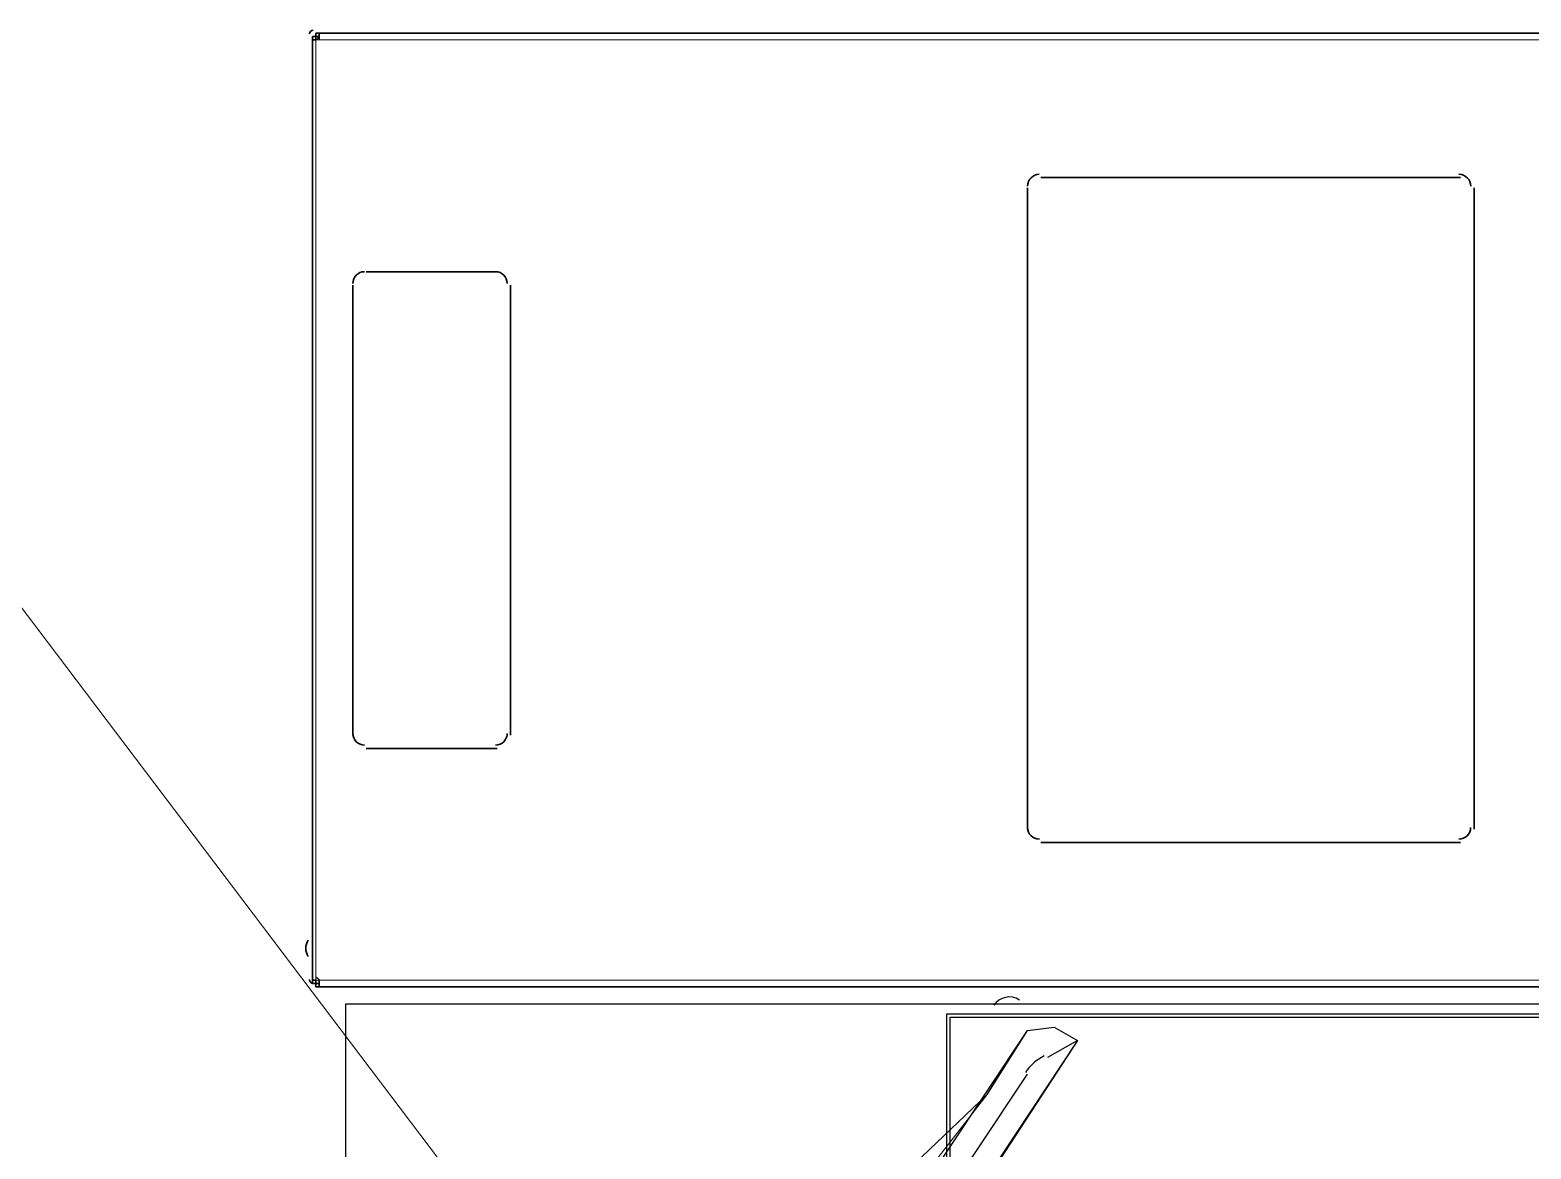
# Model space of a CAD drawing. Header units: millimetres. Extents: x 3050 to 430575, y -569542 to 36130.
# Drawn here: x 313103 to 313897, y -469164 to -468572 of the extents above; entities that cross this region are included whole.
import ezdxf

# ---------------------------------------------------------------- set-up
doc = ezdxf.new("R2010")
doc.units = ezdxf.units.MM
doc.layers.add('PDF _Геометрия', color=7, linetype='Continuous')

# ---------------------------------------------------------------- blocks, each defined once
blk = doc.blocks.new('ТХ3 4 этаж')
at = {"layer": 'PDF _Геометрия', "color": 5, "lineweight": 30}
for points in [[(42975.2, -54100.6), (42975.2, -54104.1), (42975.2, -54100.6), (42975.2, -54104.1), (42971.6, -54104.1), (42971.6, -54100.6), (42975.2, -54100.6), (42971.6, -54100.6), (42971.6, -53106.1), (42975.2, -53106.1), (42971.6, -53106.1), (42971.6, -53102.6), (42975.2, -53102.6), (42975.2, -53106.1), (42975.2, -53102.6), (42975.2, -53106.1, 0.154516), (42978.1, -53103.3)], [(42978.7, -54107.7), (42975.2, -54107.7), (42975.2, -54104.1), (42978.7, -54104.1), (42978.7, -54107.7), (42978.7, -54100.6, 0.144741), (42975.9, -54097.7)]]:
    blk.add_lwpolyline(points, format="xyb", dxfattribs=at)
for points in [[(42978.7, -53106.1), (42978.7, -53099), (42978.7, -53102.6), (42975.2, -53102.6), (42975.2, -53099), (42978.7, -53099), (44605.4, -53099), (44608.9, -53099), (44608.9, -53102.6), (44605.4, -53102.6), (44605.4, -53099), (44605.4, -53106.1)], [(43728.1, -53262.4), (43728.1, -53940.8)], [(44186.3, -53251.7), (43742.3, -53251.7)], [(44200.5, -53940.8), (44200.5, -53262.4)], [(43167, -53351.2), (43028.4, -53351.2)], [(43014.2, -53365.4), (43014.2, -53841.3)], [(43181.2, -53841.3), (43181.2, -53365.4)], [(43028.4, -53855.5), (43167, -53855.5)], [(43742.3, -53955), (44186.3, -53955)], [(44605.4, -54100.6), (44605.4, -54107.7), (44605.4, -54104.1), (44608.9, -54104.1), (44608.9, -54107.7), (44605.4, -54107.7), (42975.2, -54107.7)]]:
    blk.add_lwpolyline(points, dxfattribs=at)
at = {"layer": 'PDF _Геометрия', "color": 5, "lineweight": 0}
for points in [[(44605.4, -54100.6), (42978.7, -54100.6), (42975.2, -54100.6), (42975.2, -53106.1), (42978.7, -53106.1), (44605.4, -53106.1), (44605.4, -54100.6), (44608.9, -54100.6), (44608.9, -53106.1), (44605.4, -53106.1)], [(42971.6, -54079.3), (42971.6, -54061.5)], [(43390.5, -54754.1), (43781.1, -54164.5), (43209.3, -55027.6), (43209.3, -55730.8)], [(43685.2, -54221.4), (43298.1, -54718.6)]]:
    blk.add_lwpolyline(points, dxfattribs=at)
at = {"layer": 'PDF _Геометрия', "color": 5, "lineweight": 9}
blk.add_lwpolyline([(43230.6, -54455.8), (42544.8, -53550), (41664.8, -53540)], dxfattribs=at)
at = {"layer": 'PDF _Геометрия', "color": 5, "lineweight": 25}
for points in [[(44349.4, -54125.5), (44349.4, -56643.6), (43006.9, -56643.6), (43006.9, -54125.5)], [(44349.4, -54455.8), (43642.6, -54455.8), (43642.6, -54136.1), (44349.4, -54136.1)], [(43386.9, -54395.4), (43404.7, -54384.8), (43518.3, -54384.8), (43532.5, -54367), (43685.2, -54221.4), (43727.9, -54153.9), (43756.3, -54150.3), (43781.1, -54164.5), (43600, -54441.6), (43610.7, -54445.1), (43614.2, -54473.5), (43429.5, -54754.1), (43401.1, -54761.2), (43390.5, -54754.1), (43209.3, -55027.6), (43184.5, -55009.9), (43177.4, -54981.4), (43220, -54917.5), (43298.1, -54718.6), (43308.8, -54697.3), (43266.1, -54594.3), (43266.1, -54573)], [(44345.9, -54452.2), (43646.2, -54452.2), (43646.2, -54139.7), (44345.9, -54139.7)]]:
    blk.add_lwpolyline(points, close=True, dxfattribs=at)
for points in [[(43756.3, -54150.3), (43781.1, -54164.5), (43209.3, -55027.6), (43184.5, -55009.9)], [(43177.4, -54981.4), (43727.9, -54153.9)], [(43781.1, -54164.5), (43749.2, -54182.3)], [(43220, -54963.7), (43727.9, -54200.1)], [(43220, -54917.5), (43298.1, -54718.6), (43532.5, -54367), (43685.2, -54221.4)]]:
    blk.add_lwpolyline(points, dxfattribs=at)
at = {"layer": 'PDF _Геометрия', "color": 5, "lineweight": 30}
for centre, radius, start, end in [((43740.6, -53260.7), 12.5, 90.2743, 179.7257), ((44184.5, -53260.7), 12.5, 0.2743, 89.7257), ((43026.7, -53363.7), 12.5, 90.2743, 179.7257), ((43165.1, -53363.7), 12.5, 0.2743, 89.7257), ((43026.7, -53839.5), 12.4, 180.0692, 269.9308), ((43165.2, -53839.5), 12.4, 270.0692, 359.9308), ((43740.6, -53939), 12.4, 180.0692, 269.9308), ((44184.5, -53939), 12.4, 270.0692, 359.9308), ((42980.4, -54066.9), 15.9, 147.3759, 212.6241)]:
    blk.add_arc(centre, radius, start, end, dxfattribs=at)
at = {"layer": 'PDF _Геометрия', "color": 5, "lineweight": 25}
for centre, radius, start, end in [((43708.6, -54137.9), 19.6, 56.5223, 146.3291), ((43768.7, -54226.8), 51.6, 116.3455, 146.3115)]:
    blk.add_arc(centre, radius, start, end, dxfattribs=at)
at = {"layer": 'PDF _Геометрия', "color": 5, "lineweight": 30}
for points in [[(42972.3, -53095.6), (42970.2, -53096), (42968.6, -53097.7), (42968.2, -53099.7)], [(42968.2, -54099.9), (42968.6, -54102), (42970.2, -54103.6), (42972.3, -54104.1)]]:
    blk.add_open_spline(points, degree=3, dxfattribs=at)

msp = doc.modelspace()

# ---------------------------------------------------------------- block references
at = {"xscale": 0.5, "yscale": 0.5, "zscale": 0.5}
msp.add_blockref('ТХ3 4 этаж', (291766.25, -442024.29), dxfattribs=at)

doc.saveas('drawing.dxf')
